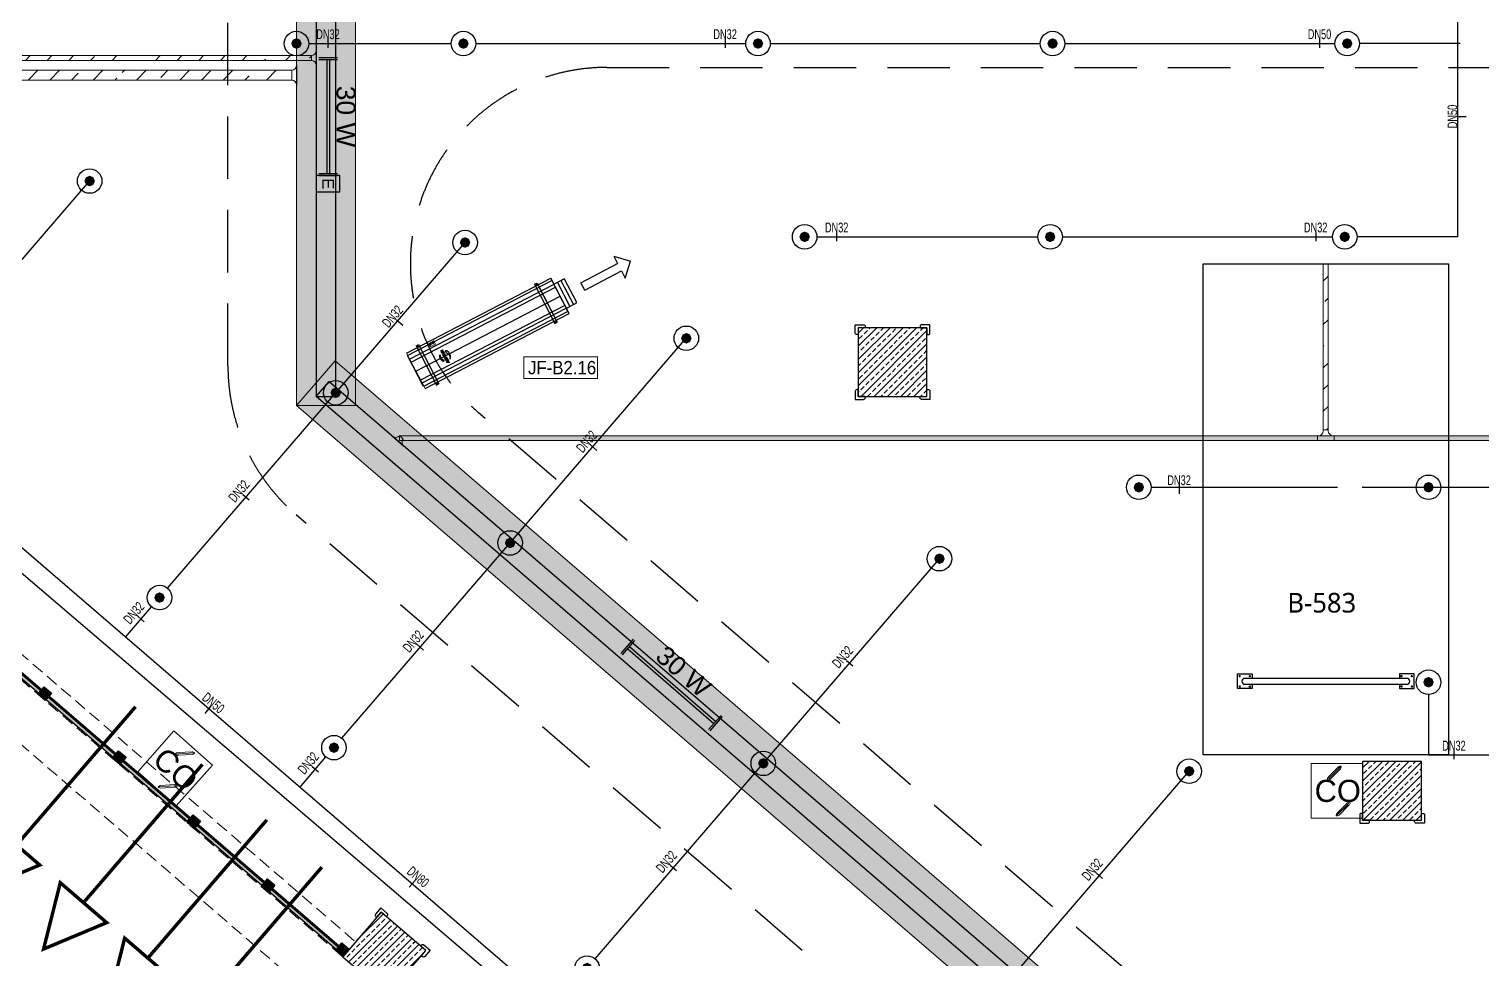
# Model space of a CAD drawing. Header units: millimetres. Extents: x -379292 to 1221486, y 92049 to 447512.
# Drawn here: x -232980 to -218185, y 146742 to 156209 of the extents above; entities that cross this region are included whole.
import ezdxf
from ezdxf.enums import TextEntityAlignment as Align
from ezdxf.lldxf.tags import DXFTag

# ---------------------------------------------------------------- set-up
doc = ezdxf.new("R2010")
doc.units = ezdxf.units.MM
doc.linetypes.add('HIDDEN', pattern=[9.525, 6.35, -3.175])
for name, color, linetype in [('-M-YNGN-BORUID', 7, 'Continuous'), ('-M-YNGN-BORUUZUN', 7, 'Continuous'), ('-M-YNGN-BORUYUK', 7, 'Continuous'), ('-M-YNGN-SPR-YUK', 7, 'Continuous'), ('-M-YNGN-ZON5-CAP-', 7, 'Continuous'), ('-M-YNGN-ZON5-SPR-', 7, 'Continuous'), ('05_HANDRAIL', 153, 'Continuous'), ('05_HATCH CONCRETE', 141, 'Continuous'), ('05_SYMBOL', 2, 'Continuous'), ('08_LAMP', 4, 'Continuous'), ('202-A-Y-MahalAd', 141, 'Continuous'), ('AIR-J-U-355', 2, 'Continuous'), ('AIRONN ZONLAMA', 4, 'Continuous'), ('E_CT_ZA', 6, 'Continuous'), ('JF355', 2, 'Continuous')]:
    doc.layers.add(name, color=color, linetype=linetype)
doc.layers.add('-M-YNGN-SPR-CAPCIZGI', color=188, linetype='Continuous', plot=False)
for name, color, linetype, lineweight in [('-M-YNGN-ZON5', 11, 'SP', 30), ('06_FORMWORK HIDDEN', 252, 'HIDDEN2', 0), ('08_200', 112, 'Continuous', 9), ('08_DEDECTOR', 3, 'Continuous', 9), ('AIRONN', 7, 'Continuous', 13), ('Aironn-Kodlama', 7, 'Continuous', 0), ('E_CT_AYDINLATMA', 3, 'Continuous', 9), ('E_CT_KA', 4, 'Continuous', 9), ('E_CT_KIRMIZI', 1, 'Continuous', 9)]:
    doc.layers.add(name, color=color, linetype=linetype, lineweight=lineweight)
doc.styles.add('CIZGI', font='tahoma.ttf', dxfattribs={"width": 0.8, "oblique": 20})
doc.styles.add('HCAD', font='HCAD.SHX', dxfattribs={"width": 0.8, "height": 0.2})
doc.styles.add('PIPESIZE', font='hcad.shx', dxfattribs={"width": 0.8})
doc.styles.add('SPR-NOT', font='romans.shx')
doc.styles.get("Standard").update_dxf_attribs({"font": 'segoeuil.ttf'})
doc.styles.add('YAZI-2', font='arial.ttf', dxfattribs={"height": 2})
doc.styles.add('YAZI-3', font='arial.ttf', dxfattribs={"height": 3})
tags = doc.linetypes.add('HIDDEN2', pattern=[0.1875, 0.125, -0.0625]).pattern_tags.tags
tags[6:7] = [DXFTag(74, 4), DXFTag(75, 0), DXFTag(340, '0'), DXFTag(46, 0.0), DXFTag(50, 0.0), DXFTag(44, 0.0), DXFTag(45, 0.0)]
tags[4:5] = [DXFTag(74, 4), DXFTag(75, 0), DXFTag(340, '0'), DXFTag(46, 0.0), DXFTag(50, 0.0), DXFTag(44, 0.0), DXFTag(45, 0.0)]
doc.linetypes.add('SP', pattern='A,2,-0.1,["SP",CIZGI,S=0.14,R=0.2,X=0,Y=-0.07],-0.255', length=2.355)
pattern_1 = [(225, (905000, -3e-07), (67.351921, -67.351921), []), (225, (904932.65, -3e-07), (67.351921, -67.351921), [47.625, -23.8125])]

# ---------------------------------------------------------------- blocks, each defined once
blk = doc.blocks.new('202_Vida')
at = {"color": 0, "linetype": 'ByBlock', "ltscale": 0.2}
for points in [[(1, 0), (-1, 0)], [(0, 1), (0, -1)]]:
    blk.add_lwpolyline(points, dxfattribs=at)
at = {"color": 0, "linetype": 'ByBlock'}
for radius in [0.42, 0.23, 0.155]:
    blk.add_circle((0, 0), radius, dxfattribs=at)
blk = doc.blocks.new('202_Stoper')
at = {"color": 0, "linetype": 'ByBlock'}
for points in [[(-750, -30), (-750, -75), (-900, -75), (-900, 75), (-750, 75), (-750, 30)], [(750, -30), (750, -75), (900, -75), (900, 75), (750, 75), (750, 30)]]:
    blk.add_lwpolyline(points, dxfattribs=at)
blk.add_lwpolyline([(825, -30, 1), (825, 30), (-825, 30, 1), (-825, -30)], format="xyb", close=True, dxfattribs=at)
at = {"color": 0, "linetype": 'ByBlock', "yscale": 10, "zscale": 10, "rotation": 180}
for p, xscale in [((-877, 53), -10), ((-772, 53), 10), ((772, 53), -10), ((877, 53), 10)]:
    blk.add_blockref('202_Vida', p, dxfattribs=dict(at, xscale=xscale))
at = {"color": 0, "linetype": 'ByBlock', "yscale": 10, "zscale": 10}
for p, xscale in [((-877, -52), 10), ((-772, -52), -10), ((772, -52), 10), ((877, -52), -10)]:
    blk.add_blockref('202_Vida', p, dxfattribs=dict(at, xscale=xscale))
blk = doc.blocks.new('202_Mahalblok')
at = {"color": 0, "linetype": 'ByBlock', "flags": 128}
blk.add_lwpolyline([(0, 0), (0, 5000), (2500, 5000), (2500, 0)], close=True, dxfattribs=at)
at = {"color": 252}
blk.add_blockref('202_Stoper', (1250, 750), dxfattribs=at)
at = {"color": 0, "linetype": 'ByBlock', "ltscale": 25}
blk.add_attdef('MAHALNO', text='', height=200, dxfattribs=at).set_placement((1209, 1390), align=Align.BOTTOM_CENTER)
blk = doc.blocks.new('202_KorkulukDikme')
at = {"ltscale": 25}
h = blk.add_hatch(color=253, dxfattribs=at)
h.dxf.hatch_style = 1
h.paths.add_polyline_path([(-50, 0), (-50, 100), (50, 100), (50, 0)])
at = {"color": 0, "linetype": 'ByBlock', "ltscale": 25}
blk.add_lwpolyline([(-50, 0), (-50, 100), (50, 100), (50, 0)], close=True, dxfattribs=at)
blk = doc.blocks.new('*U22')
at = {"ltscale": 25}
h = blk.add_hatch(color=253, dxfattribs=at)
h.dxf.hatch_style = 1
h.paths.add_polyline_path([(100, 60), (4998, 60), (4998, 10), (100, 10)])
at = {"color": 0, "linetype": 'ByBlock', "ltscale": 25}
blk.add_lwpolyline([(100, 60), (4998, 60), (4998, 10), (100, 10)], close=True, dxfattribs=at)
blk.add_lwpolyline([(100, 45), (4998, 45)], dxfattribs=at)
at = {"ltscale": 25}
for p in [(50, 0), (1049, 0), (2049, 0), (3049, 0), (4049, 0), (5048, 0)]:
    blk.add_blockref('202_KorkulukDikme', p, dxfattribs=at)
blk = doc.blocks.new('bariyer')
at = {"color": 8, "ltscale": 25}
blk.add_lwpolyline([(0, -70), (15, -70, 0.414214), (30, -55), (30, 30), (-55, 30, 0.414214), (-70, 15), (-70, 0), (0, 0)], format="xyb", close=True, dxfattribs=at)
blk = doc.blocks.new('OtoParkBodrumKatMimari')
at = {"layer": '05_HATCH CONCRETE'}
h = blk.add_hatch(dxfattribs=at)
h.set_pattern_fill('ANSI33', color=8, scale=15, angle=180, style=0)
h.set_pattern_definition(pattern_1)
h.paths.add_polyline_path([(22519, 52350), (21819, 52350), (21819, 51650), (22519, 51650)])
h = blk.add_hatch(dxfattribs=at)
h.set_pattern_fill('ANSI33', color=8, scale=15, angle=180, style=0)
h.set_pattern_definition(pattern_1)
h.paths.add_polyline_path([(27555, 47935), (26955, 47935), (26955, 47335), (27555, 47335)])
h = blk.add_hatch(dxfattribs=at)
h.set_pattern_fill('ANSI33', color=8, scale=15, angle=180, style=0)
h.set_pattern_definition(pattern_1)
h.paths.add_polyline_path([(17417, 46009), (16962, 46400), (16570, 45945), (17025, 45554)])
at = {"color": 5}
for points in [[(22519, 52350), (21819, 52350), (21819, 51650), (22519, 51650)], [(27555, 47935), (26955, 47935), (26955, 47335), (27555, 47335)], [(17417, 46009), (16962, 46400), (16570, 45945), (17025, 45554)]]:
    blk.add_lwpolyline(points, close=True, dxfattribs=at)
at = {"layer": '05_SYMBOL', "color": 252, "linetype": 'HIDDEN', "ltscale": 100}
for points in [[(15400, 51961), (15400, 166800)], [(66008, 7484), (16095, 50445)]]:
    blk.add_lwpolyline(points, dxfattribs=at)
blk.add_lwpolyline([(118969, 41000), (30876, 41000, -0.179563), (29572, 41484), (17953, 51484, -0.695543), (19258, 55000), (127791, 55000, -0.645796), (129290, 51677), (120469, 41677, -0.215217)], format="xyb", close=True, dxfattribs=at)
blk.add_lwpolyline([(15400, 51961, 0.218406), (16095, 50445)], format="xyb", dxfattribs=at)
at = {"layer": '06_FORMWORK HIDDEN', "linetype": 'HIDDEN', "ltscale": 20}
for p, q in [((70114, -800), (4200, 55933)), ((12837, 49423), (16701, 46097)), ((12707, 49271), (16570, 45945))]:
    blk.add_line(p, q, dxfattribs=at)
at = {"layer": '05_HANDRAIL', "rotation": 319.2811306099715}
blk.add_blockref('*U22', (12707, 49271), dxfattribs=at)
at = {"layer": '05_SYMBOL', "color": 8, "xscale": -1}
blk.add_blockref('bariyer', (21819, 52350), dxfattribs=at)
at = {"layer": '05_SYMBOL', "color": 8}
blk.add_blockref('bariyer', (22519, 52350), dxfattribs=at)
for p, rotation in [((21819, 51650), 180), ((26955, 47335), 180), ((16962, 46400), 49.28113061911701)]:
    blk.add_blockref('bariyer', p, dxfattribs=dict(at, rotation=rotation))
at = {"layer": '05_SYMBOL', "color": 8, "xscale": -1}
for p, rotation in [((22519, 51650), 180), ((27555, 47335), 180), ((17417, 46009), 229.2811306152887)]:
    blk.add_blockref('bariyer', p, dxfattribs=dict(at, rotation=rotation))
at = {"layer": '202-A-Y-MahalAd', "color": 8, "ltscale": 25}
blk.add_blockref('202_Mahalblok', (25330, 48000), dxfattribs=at).add_auto_attribs({'MAHALNO': 'B-583'})
blk = doc.blocks.new('SPRKL100')
at = {"layer": '-M-YNGN-SPR-CAPCIZGI'}
blk.add_line((0, 0.43), (0, -0.43), dxfattribs=at)
at = {"layer": '-M-YNGN-BORUID', "color": 0, "style": 'HCAD', "width": 0.8, "flags": 1}
blk.add_attdef('DIC', text='', height=0.4, dxfattribs=at).set_placement((0, -1.69), align=Align.CENTER)
at = {"layer": '-M-YNGN-BORUUZUN', "color": 0, "style": 'HCAD', "width": 0.7}
blk.add_attdef('BOY', text='', height=0.8, dxfattribs=at).set_placement((0, -1.08), align=Align.CENTER)
at = {"layer": '-M-YNGN-BORUYUK', "color": 6, "style": 'PIPESIZE', "width": 0.8}
blk.add_attdef('YUK', text='', height=0.5, dxfattribs=at).set_placement((0, 1.87), align=Align.CENTER)
at = {"color": 0, "style": 'PIPESIZE', "width": 0.7}
blk.add_attdef('CAP', text='', height=1, dxfattribs=at).set_placement((0, 0.45), align=Align.CENTER)
blk = doc.blocks.new('SP-C-UP-12')
at = {"ltscale": 10}
blk.add_line((0, 0), (0, 0), dxfattribs=at)
at = {"color": 1, "linetype": 'Continuous'}
blk.add_circle((0, 0), 12.5, dxfattribs=at)
at = {"ltscale": 10}
for points in [[(-5.4, 0), (-3.8, 3.8), (-3.8, -3.8), (0, 5.4)], [(-3.8, -3.8), (0, 5.4), (0, -5.4), (3.8, 3.8)], [(0, -5.4), (3.8, 3.8), (3.8, -3.8), (5.4, 0)]]:
    blk.add_solid(points, dxfattribs=at)
at = {"layer": '-M-YNGN-SPR-YUK', "style": 'SPR-NOT', "width": 0.5, "flags": 9}
for tag, p in [('YUK', (0, 17.8)), ('CAP', (0, 14.4)), ('TIP', (0.2, 10.8))]:
    blk.add_attdef(tag, text='', height=2.5, dxfattribs=at).set_placement(p, align=Align.MIDDLE_CENTER)
blk = doc.blocks.new('A$C69E8C7F8')
at = {"layer": '-M-YNGN-ZON5', "ltscale": 500}
for p, q in [((-6253.8, 5236.9), (-6253.8, 6569.4)), ((-7424, 5433.7), (-7279, 5433.7)), ((-7254, 5433.7), (-6979, 5433.7)), ((-6954, 5433.7), (-6679, 5433.7)), ((-6654, 5433.7), (-6379, 5433.7)), ((-6251.3, 5433.7), (-6354, 5433.7)), ((-2417.3, 359.4), (-8279.3, 5404.8)), ((-7818.3, 5094.8), (-7647.1, 5293.7)), ((-7396.5, 5078.1), (-7264.8, 5231.1)), ((-6906.5, 5236.9), (-6681.5, 5236.9)), ((-6656.5, 5236.9), (-6381.5, 5236.9)), ((-6253.8, 5236.9), (-6356.5, 5236.9)), ((-7218.9, 4925.2), (-7039.5, 5133.6)), ((-7567.8, 4879.1), (-7396.5, 5078.1)), ((-6566.2, 4981.9), (-6376.3, 4981.9)), ((-6351.3, 4981.9), (-6076.3, 4981.9)), ((-7390.2, 4726.3), (-7218.9, 4925.2)), ((-6961.1, 4700.8), (-6781.7, 4909.2)), ((-7610.7, 4829.3), (-7584.1, 4860.2)), ((-6283.7, 4770.9), (-6283.7, 4709.4)), ((-7433.1, 4676.4), (-7406.5, 4707.3)), ((-6283.7, 4709.4), (-6076.3, 4709.4)), ((-7132.3, 4501.8), (-6961.1, 4700.8)), ((-6706.8, 4484.4), (-6527.4, 4692.8))]:
    blk.add_line(p, q, dxfattribs=at)
at = {"layer": '-M-YNGN-ZON5-CAP-'}
ref = blk.add_blockref('SPRKL100', (-7404.4, 5433.7), dxfattribs=dict(at, xscale=10, yscale=10, zscale=10))
ref.add_attrib('CAP', 'DN32', dxfattribs={"layer": '0', "color": 0, "height": 10, "style": 'PIPESIZE', "width": 0.7}).set_placement((-7404.4, 5438.2), align=Align.CENTER)
ref = blk.add_blockref('SPRKL100', (-7000, 5433.7), dxfattribs=dict(at, xscale=10, yscale=10, zscale=10))
ref.add_attrib('CAP', 'DN32', dxfattribs={"layer": '0', "color": 0, "height": 10, "style": 'PIPESIZE', "width": 0.7}).set_placement((-7000, 5438.2), align=Align.CENTER)
ref = blk.add_blockref('SPRKL100', (-6394.7, 5433.7), dxfattribs=dict(at, xscale=10, yscale=10, zscale=10))
ref.add_attrib('CAP', 'DN50', dxfattribs={"layer": '0', "color": 0, "height": 10, "style": 'PIPESIZE', "width": 0.7}).set_placement((-6394.7, 5438.2), align=Align.CENTER)
ref = blk.add_blockref('SPRKL100', (-6249.8, 5359.4), dxfattribs=dict(at, xscale=10.00000000000001, yscale=10.00000000000001, zscale=10.00000000000001, rotation=90))
ref.add_attrib('CAP', 'DN50', dxfattribs={"layer": '0', "color": 0, "height": 10, "rotation": 90, "style": 'PIPESIZE', "width": 0.7}).set_placement((-6254.3, 5359.4), align=Align.CENTER)
ref = blk.add_blockref('SPRKL100', (-6886.4, 5236.9), dxfattribs=dict(at, xscale=10, yscale=10, zscale=10))
ref.add_attrib('CAP', 'DN32', dxfattribs={"layer": '0', "color": 0, "height": 10, "style": 'PIPESIZE', "width": 0.7}).set_placement((-6886.4, 5241.4), align=Align.CENTER)
ref = blk.add_blockref('SPRKL100', (-6398.6, 5236.9), dxfattribs=dict(at, xscale=10, yscale=10, zscale=10))
ref.add_attrib('CAP', 'DN32', dxfattribs={"layer": '0', "color": 0, "height": 10, "style": 'PIPESIZE', "width": 0.7}).set_placement((-6398.6, 5241.4), align=Align.CENTER)
ref = blk.add_blockref('SPRKL100', (-7331.4, 5149.7), dxfattribs=dict(at, xscale=10, yscale=10, zscale=10, rotation=49.28113061156347))
ref.add_attrib('CAP', 'DN32', dxfattribs={"layer": '0', "color": 0, "height": 10, "rotation": 49.2811, "style": 'PIPESIZE', "width": 0.7}).set_placement((-7334.9, 5152.6), align=Align.CENTER)
ref = blk.add_blockref('SPRKL100', (-7133.8, 5022.3), dxfattribs=dict(at, xscale=10, yscale=10, zscale=10, rotation=49.28113061156347))
ref.add_attrib('CAP', 'DN32', dxfattribs={"layer": '0', "color": 0, "height": 10, "rotation": 49.2811, "style": 'PIPESIZE', "width": 0.7}).set_placement((-7137.2, 5025.2), align=Align.CENTER)
ref = blk.add_blockref('SPRKL100', (-7488, 4971.8), dxfattribs=dict(at, xscale=10, yscale=10, zscale=10, rotation=49.28113061156347))
ref.add_attrib('CAP', 'DN32', dxfattribs={"layer": '0', "color": 0, "height": 10, "rotation": 49.2811, "style": 'PIPESIZE', "width": 0.7}).set_placement((-7491.4, 4974.7), align=Align.CENTER)
ref = blk.add_blockref('SPRKL100', (-6537.7, 4979.6), dxfattribs=dict(at, xscale=10, yscale=10, zscale=10))
ref.add_attrib('CAP', 'DN32', dxfattribs={"layer": '0', "color": 0, "height": 10, "style": 'PIPESIZE', "width": 0.7}).set_placement((-6537.7, 4984.1), align=Align.CENTER)
ref = blk.add_blockref('SPRKL100', (-7594.8, 4847.8), dxfattribs=dict(at, xscale=10, yscale=10, zscale=10, rotation=49.28113061156347))
ref.add_attrib('CAP', 'DN32', dxfattribs={"layer": '0', "color": 0, "height": 10, "rotation": 49.2811, "style": 'PIPESIZE', "width": 0.7}).set_placement((-7598.3, 4850.7), align=Align.CENTER)
ref = blk.add_blockref('SPRKL100', (-7310.4, 4818.9), dxfattribs=dict(at, xscale=10, yscale=10, zscale=10, rotation=49.28113061156347))
ref.add_attrib('CAP', 'DN32', dxfattribs={"layer": '0', "color": 0, "height": 10, "rotation": 49.2811, "style": 'PIPESIZE', "width": 0.7}).set_placement((-7313.8, 4821.8), align=Align.CENTER)
ref = blk.add_blockref('SPRKL100', (-6873.2, 4802.9), dxfattribs=dict(at, xscale=10, yscale=10, zscale=10, rotation=49.28113061156347))
ref.add_attrib('CAP', 'DN32', dxfattribs={"layer": '0', "color": 0, "height": 10, "rotation": 49.2811, "style": 'PIPESIZE', "width": 0.7}).set_placement((-6876.6, 4805.9), align=Align.CENTER)
ref = blk.add_blockref('SPRKL100', (-7527.2, 4755), dxfattribs=dict(at, xscale=9.999999999999998, yscale=9.999999999999998, zscale=9.999999999999998, rotation=320.4485342901462))
ref.add_attrib('CAP', 'DN50', dxfattribs={"layer": '0', "color": 0, "height": 10, "rotation": 320.4485, "style": 'PIPESIZE', "width": 0.7}).set_placement((-7524.3, 4758.5), align=Align.CENTER)
ref = blk.add_blockref('SPRKL100', (-6257.8, 4709.3), dxfattribs=dict(at, xscale=10, yscale=10, zscale=10))
ref.add_attrib('CAP', 'DN32', dxfattribs={"layer": '0', "color": 0, "height": 10, "style": 'PIPESIZE', "width": 0.7}).set_placement((-6257.8, 4713.8), align=Align.CENTER)
ref = blk.add_blockref('SPRKL100', (-7417.3, 4694.9), dxfattribs=dict(at, xscale=10, yscale=10, zscale=10, rotation=49.28113061156347))
ref.add_attrib('CAP', 'DN32', dxfattribs={"layer": '0', "color": 0, "height": 10, "rotation": 49.2811, "style": 'PIPESIZE', "width": 0.7}).set_placement((-7420.7, 4697.8), align=Align.CENTER)
ref = blk.add_blockref('SPRKL100', (-7052.6, 4594.5), dxfattribs=dict(at, xscale=10, yscale=10, zscale=10, rotation=49.28113061156347))
ref.add_attrib('CAP', 'DN32', dxfattribs={"layer": '0', "color": 0, "height": 10, "rotation": 49.2811, "style": 'PIPESIZE', "width": 0.7}).set_placement((-7056, 4597.4), align=Align.CENTER)
ref = blk.add_blockref('SPRKL100', (-6618.9, 4586.5), dxfattribs=dict(at, xscale=10, yscale=10, zscale=10, rotation=49.28113061156347))
ref.add_attrib('CAP', 'DN32', dxfattribs={"layer": '0', "color": 0, "height": 10, "rotation": 49.2811, "style": 'PIPESIZE', "width": 0.7}).set_placement((-6622.3, 4589.5), align=Align.CENTER)
ref = blk.add_blockref('SPRKL100', (-7318.8, 4578.1), dxfattribs=dict(at, xscale=10, yscale=10, zscale=10, rotation=319.2811306058457))
ref.add_attrib('CAP', 'DN80', dxfattribs={"layer": '0', "color": 0, "height": 10, "rotation": 319.2811, "style": 'PIPESIZE', "width": 0.7}).set_placement((-7315.9, 4581.5), align=Align.CENTER)
at = {"layer": '-M-YNGN-ZON5-SPR-', "ltscale": 25}
for p in [(-7436.5, 5433.7), (-7266.5, 5433.7), (-6966.5, 5433.7), (-6666.5, 5433.7), (-6366.5, 5433.7), (-7647.1, 5293.7), (-7264.8, 5231.1), (-6919, 5236.9), (-6669, 5236.9), (-6369, 5236.9), (-7039.5, 5133.6), (-7396.5, 5078.1), (-6578.7, 4981.9), (-6283.7, 4981.9), (-7218.9, 4925.2), (-6781.7, 4909.2), (-7575.9, 4869.6), (-6283.7, 4783.4), (-7398.3, 4716.8), (-6961.1, 4700.8), (-6527.4, 4692.8), (-7140.5, 4492.4)]:
    blk.add_blockref('SP-C-UP-12', p, dxfattribs=at)
blk = doc.blocks.new('*U674')
h = blk.add_hatch()
h.set_pattern_fill('ANSI33', color=0, scale=50, angle=1, style=0)
h.paths.add_polyline_path([(-115637, 200), (9483, 200), (9483, 0), (-115637, 0)])
at = {"color": 0}
blk.add_lwpolyline([(-115637, 200), (9483, 200), (9483, 0), (-115637, 0)], close=True, dxfattribs=at)
at = {"ltscale": 25, "flags": 1}
for tag, p in [('YUKSEKLIK', (-229, -149)), ('KALINLIK', (-229, -213))]:
    blk.add_attdef(tag, p, '', height=50, dxfattribs=at)
blk = doc.blocks.new('*U681')
h = blk.add_hatch()
h.set_pattern_fill('ANSI33', color=0, scale=50, angle=1, style=0)
h.paths.add_polyline_path([(6913, 200), (73975, 200), (73975, 0), (6913, 0)])
at = {"color": 0}
blk.add_lwpolyline([(6913, 200), (73975, 200), (73975, 0), (6913, 0)], close=True, dxfattribs=at)
at = {"ltscale": 25, "flags": 1}
for tag, p in [('YUKSEKLIK', (-229, -149)), ('KALINLIK', (-229, -213))]:
    blk.add_attdef(tag, p, '', height=50, dxfattribs=at)
blk = doc.blocks.new('*U684')
h = blk.add_hatch()
h.set_pattern_fill('ANSI33', color=0, scale=50, angle=1, style=0)
h.paths.add_polyline_path([(-1701, 100), (4635, 100), (4635, 0), (-1701, 0)])
at = {"color": 0}
blk.add_lwpolyline([(-1701, 100), (4635, 100), (4635, 0), (-1701, 0)], close=True, dxfattribs=at)
at = {"ltscale": 25, "flags": 1}
for tag, p in [('YUKSEKLIK', (-229, -149)), ('KALINLIK', (-229, -213))]:
    blk.add_attdef(tag, p, '', height=50, dxfattribs=at)
blk = doc.blocks.new('*U719')
h = blk.add_hatch()
h.set_pattern_fill('ANSI33', color=0, scale=50, angle=1, style=0)
h.paths.add_polyline_path([(6649, 600), (73877, 600), (73877, 0), (6649, 0)])
at = {"color": 0}
blk.add_lwpolyline([(6649, 600), (73877, 600), (73877, 0), (6649, 0)], close=True, dxfattribs=at)
at = {"ltscale": 25, "flags": 1}
for tag, p in [('YUKSEKLIK', (-229, -149)), ('KALINLIK', (-229, -213))]:
    blk.add_attdef(tag, p, '', height=50, dxfattribs=at)
blk = doc.blocks.new('*U721')
h = blk.add_hatch()
h.set_pattern_fill('ANSI33', color=0, scale=50, angle=1, style=0)
h.paths.add_polyline_path([(-122433, 600), (2779, 600), (2779, 0), (-122433, 0)])
at = {"color": 0}
blk.add_lwpolyline([(-122433, 600), (2779, 600), (2779, 0), (-122433, 0)], close=True, dxfattribs=at)
at = {"ltscale": 25, "flags": 1}
for tag, p in [('YUKSEKLIK', (-229, -149)), ('KALINLIK', (-229, -213))]:
    blk.add_attdef(tag, p, '', height=50, dxfattribs=at)
blk = doc.blocks.new('*U246')
at = {"color": 0}
for p, q in [((-164, 164), (-50, 164)), ((-50, 164), (-50, 167)), ((-50, 167), (150, 167)), ((150, 167), (150, 164)), ((264, 164), (150, 164)), ((0, 0), (0, 114)), ((100, 114), (0, 114)), ((100, 0), (100, 114))]:
    blk.add_line(p, q, dxfattribs=at)
for centre, start, end in [((-50, 114), 0, 90), ((150, 114), 90, 180)]:
    blk.add_arc(centre, 50, start, end, dxfattribs=at)
blk = doc.blocks.new('*U728')
h = blk.add_hatch()
h.set_pattern_fill('ANSI33', color=0, scale=50, angle=1, style=0)
h.paths.add_polyline_path([(-52269, 50), (403, 50), (403, 0), (-52269, 0)])
at = {"color": 0}
blk.add_lwpolyline([(-52269, 50), (403, 50), (403, 0), (-52269, 0)], close=True, dxfattribs=at)
at = {"ltscale": 25, "flags": 1}
for tag, p in [('YUKSEKLIK', (-229, -149)), ('KALINLIK', (-229, -213))]:
    blk.add_attdef(tag, p, '', height=50, dxfattribs=at)
blk = doc.blocks.new('*U729')
h = blk.add_hatch()
h.set_pattern_fill('ANSI33', color=0, scale=50, angle=1, style=0)
h.paths.add_polyline_path([(-1501, 50), (5035, 50), (5035, 0), (-1501, 0)])
at = {"color": 0}
blk.add_lwpolyline([(-1501, 50), (5035, 50), (5035, 0), (-1501, 0)], close=True, dxfattribs=at)
at = {"ltscale": 25, "flags": 1}
for tag, p in [('YUKSEKLIK', (-229, -149)), ('KALINLIK', (-229, -213))]:
    blk.add_attdef(tag, p, '', height=50, dxfattribs=at)
blk = doc.blocks.new('*U306')
at = {"color": 0}
for p, q in [((-164, 164), (-50, 164)), ((-50, 164), (-50, 167)), ((-50, 167), (100, 167)), ((100, 167), (100, 164)), ((214, 164), (100, 164)), ((0, 0), (0, 114)), ((50, 114), (0, 114)), ((50, 0), (50, 114))]:
    blk.add_line(p, q, dxfattribs=at)
for centre, start, end in [((-50, 114), 0, 90), ((100, 114), 90, 180)]:
    blk.add_arc(centre, 50, start, end, dxfattribs=at)
blk = doc.blocks.new('*U508')
at = {"color": 0}
for p, q in [((0, 37.8), (0, 26.4)), ((-0.3, 11.4), (-0.3, 26.4)), ((-0.3, 26.4), (0, 26.4)), ((12.4, 12.8), (5, 21.4)), ((5, 21.4), (5, 16.4)), ((0, 11.4), (-0.3, 11.4)), ((0, 0), (0, 11.4))]:
    blk.add_line(p, q, dxfattribs=at)
for centre, start, end in [((5, 26.4), 180, 270), ((5, 11.4), 90, 180)]:
    blk.add_arc(centre, 5, start, end, dxfattribs=at)
blk = doc.blocks.new('40 W SIVA ÜSTÜ ETANJ LED 50--')
at = {"layer": '08_LAMP'}
for p, q in [((-625, -100), (-625, 100)), ((-605, -100), (-605, 100)), ((-605, 15), (605, 15)), ((605, -100), (605, 100)), ((625, -100), (625, 100)), ((-605, -15), (605, -15))]:
    blk.add_line(p, q, dxfattribs=at)
at = {"layer": '08_LAMP', "color": 2, "style": 'YAZI-2'}
blk.add_text('30 W', height=200, dxfattribs=at).set_placement((0, 90), align=Align.CENTER)
blk = doc.blocks.new('40 W SIVA ÜSTÜ ETANJ LED E 50')
at = {"layer": '08_LAMP'}
for p, q in [((-625, -100), (-625, 100)), ((-605, -100), (-605, 100)), ((-605, 15), (605, 15)), ((605, -100), (605, 100)), ((625, -100), (625, 100)), ((-605, -15), (605, -15))]:
    blk.add_line(p, q, dxfattribs=at)
blk.add_lwpolyline([(625, -125), (800, -125), (800, 125), (625, 125)], close=True, dxfattribs=at)
at = {"layer": '08_LAMP', "color": 2, "style": 'YAZI-2'}
blk.add_text('30 W', height=200, dxfattribs=at).set_placement((0, 90), align=Align.CENTER)
blk.add_text('E', height=125, dxfattribs=at).set_placement((713, 0), align=Align.MIDDLE)
blk = doc.blocks.new('CO 250')
at = {"layer": '08_DEDECTOR'}
for p, q in [((17, 243), (-84, 142)), ((45, 251), (-74, 132)), ((37, 223), (-64, 122)), ((45, 250), (45, 243)), ((114, -136), (-5, -255)), ((104, -126), (3, -227)), ((124, -146), (23, -247)), ((-5, -247), (-5, -255)), ((-5, -255), (3, -255))]:
    blk.add_line(p, q, dxfattribs=at)
at = {"layer": '08_DEDECTOR', "ltscale": 25}
blk.add_lwpolyline([(-262, 278), (-262, -278), (262, -278), (262, 278)], close=True, dxfattribs=at)
at = {"layer": '08_DEDECTOR'}
for centre, radius, start, end in [((37, 223), 27.7, 72.9688, 135), ((17, 243), 27.7, 315, 0), ((-55, 112), 41.6, 135, 180), ((-55, 112), 27.7, 135, 180), ((-55, 112), 13.9, 135, 180), ((95, -116), 13.9, 315, 350.4112), ((95, -116), 27.7, 315, 355.2224), ((95, -116), 41.6, 315, 356.817), ((23, -247), 27.7, 135, 180), ((3, -227), 27.7, 270, 315)]:
    blk.add_arc(centre, radius, start, end, dxfattribs=at)
at = {"layer": '08_DEDECTOR', "color": 3, "style": 'YAZI-3'}
blk.add_text('CO', height=225, dxfattribs=at).set_placement((-226, -113))
blk = doc.blocks.new('ju355')
at = {"layer": 'AIR-J-U-355', "color": 2, "linetype": 'Continuous'}
for p, q in [((82.7, 20.1), (-82.9, 20.1)), ((-82.9, 20.1), (-82.9, -20.5)), ((-68.1, -18.3), (-68, 22.3)), ((-68.1, -22.7), (-68, 22.3)), ((-65.3, 22.3), (-68, 22.3)), ((-65.3, 22.3), (-68, 22.3)), ((-65.3, -22.7), (-65.3, 22.3)), ((70.7, 22.2), (68, 22.3)), ((68, -22.8), (68, 22.3)), ((70.7, -22.8), (70.7, 22.2)), ((-94.8, 12.9), (-94.9, 12.8)), ((-94.9, 12.8), (-94.9, 12.7)), ((-94.9, 12.7), (-94.9, -12.5)), ((-94.7, 13.3), (-94.8, 13.2)), ((-94.8, 13.2), (-94.8, 13.1)), ((-94.8, 13.1), (-94.8, 13)), ((-94.8, 13), (-94.8, 12.9)), ((-94.6, 13.5), (-94.7, 13.4)), ((-94.7, 13.4), (-94.7, 13.3)), ((-94.5, 13.6), (-94.6, 13.5)), ((-94.4, 13.7), (-94.5, 13.6)), ((-94.5, 13.6), (-94.5, 13.6)), ((-94.3, 13.7), (-94.4, 13.7)), ((-94.2, 13.8), (-94.3, 13.7)), ((-94.1, 13.8), (-94.2, 13.8)), ((-94, 13.8), (-94.1, 13.8)), ((-94.1, 13.8), (-94.1, 13.8)), ((-92.6, 13.8), (-94, 13.8)), ((-92.6, 13.8), (-94, 13.8)), ((-92.6, 13.8), (-94, 13.8)), ((-92.6, 13.8), (-93.9, 13.8)), ((-92.6, 13.8), (-93.9, 13.8)), ((-92.6, 13.8), (-93.9, 13.8)), ((-82.9, 13.8), (-92.6, 13.8)), ((-90.9, -13.6), (-90.9, 13.8)), ((-90.9, -13.6), (-90.9, 13.8)), ((-90.9, -13.6), (-90.9, 13.8)), ((-86.8, -13.6), (-86.8, 13.9)), ((82.7, 13.6), (-82.7, 13.8)), ((-82.7, 10.5), (82.9, 10.3)), ((82.7, 0), (-82.7, 0)), ((48.3, 3.6), (50.7, 3.6)), ((48.4, 2.9), (48.3, 3.6)), ((48.4, 7.2), (48.4, 7.9)), ((48.4, 7.9), (50.7, 6.9)), ((48.8, 7), (48.4, 7.2)), ((50.7, 6.2), (48.4, 5.2)), ((48.4, 5.9), (48.8, 6.1)), ((48.4, 5.2), (48.4, 5.9)), ((48.4, 4.9), (50.7, 4.9)), ((48.4, 4.2), (48.4, 4.9)), ((50.7, 4.2), (48.4, 4.2)), ((48.4, 2.2), (49.3, 2.9)), ((49.3, 2.9), (48.4, 2.9)), ((49.3, 2.2), (48.4, 1.4)), ((48.4, 1.4), (48.4, 2.2)), ((48.8, 6.1), (48.8, 7)), ((49.2, 6.8), (49.9, 6.6)), ((49.2, 6.3), (49.2, 6.8)), ((49.9, 6.6), (49.2, 6.3)), ((49.7, 2.6), (49.7, 2.9)), ((49.7, 2.9), (50.2, 2.9)), ((49.9, 1.6), (49.9, 1.6)), ((50.2, 2.9), (50.2, 2.6)), ((50.7, 6.9), (50.7, 6.2)), ((50.7, 4.9), (50.7, 4.2)), ((50.7, 3.6), (50.7, 2.3)), ((-94.9, -12.5), (-94.9, -12.6)), ((-94.9, -12.6), (-94.9, -12.7)), ((-94.9, -12.7), (-94.8, -12.8)), ((-94.8, -12.8), (-94.8, -12.9)), ((-94.8, -12.9), (-94.8, -13)), ((-94.8, -13), (-94.7, -13.1)), ((-94.7, -13.1), (-94.7, -13.2)), ((-94.7, -13.2), (-94.6, -13.3)), ((-94.6, -13.3), (-94.5, -13.4)), ((-94.5, -13.4), (-94.5, -13.4)), ((-94.5, -13.4), (-94.4, -13.5)), ((-94.4, -13.5), (-94.3, -13.5)), ((-94.3, -13.5), (-94.2, -13.6)), ((-94.2, -13.6), (-94.2, -13.6)), ((-94.2, -13.6), (-94.1, -13.6)), ((-94.1, -13.6), (-94, -13.6)), ((-94, -13.6), (-92.6, -13.6)), ((-94, -13.6), (-92.6, -13.6)), ((-94, -13.6), (-92.6, -13.6)), ((-93.9, -13.6), (-92.6, -13.6)), ((-93.9, -13.6), (-92.6, -13.6)), ((-93.9, -13.6), (-92.6, -13.6)), ((-92.6, -13.6), (-82.9, -13.6)), ((82.9, -10.4), (-82.7, -10.3)), ((-82.6, -13.6), (82.7, -13.7)), ((48.3, -1.7), (50.7, -1.7)), ((48.3, -2.1), (48.3, -1.7)), ((50, -2.1), (48.3, -2.1)), ((48.3, -4.4), (50.7, -4.4)), ((48.3, -4.8), (48.3, -4.4)), ((50, -4.8), (48.3, -4.8)), ((48.4, -3.8), (50, -2.1)), ((48.4, -4), (48.4, -3.8)), ((50.7, -4), (48.4, -4)), ((48.4, -6.5), (50, -4.8)), ((48.4, -6.7), (48.4, -6.5)), ((50.7, -6.8), (48.4, -6.7)), ((50.7, -1.9), (49, -3.6)), ((49, -3.6), (50.7, -3.7)), ((50.7, -4.7), (49, -6.4)), ((49, -6.4), (50.7, -6.4)), ((50.7, -1.7), (50.7, -1.9)), ((50.7, -4.4), (50.7, -4.7)), ((50.7, -6.4), (50.7, -6.8)), ((50.8, -1.4), (50.8, -1.8)), ((82.7, -20.6), (-82.9, -20.5)), ((-65.3, -22.7), (-68.1, -22.7)), ((70.7, -22.8), (68, -22.8))]:
    blk.add_line(p, q, dxfattribs=at)
at = {"layer": 'AIR-J-U-355', "color": 2, "lineweight": 13, "ltscale": 0.005}
for p, q in [((82.7, -20.6), (82.7, 20.1)), ((58.5, -15.3), (52.4, -15.3)), ((52.4, -15.3), (52.4, -18.9)), ((52.4, -18.9), (58.5, -18.9)), ((58.5, -18.9), (58.5, -15.3))]:
    blk.add_line(p, q, dxfattribs=at)
at = {"layer": 'AIR-J-U-355', "color": 2}
for p, q in [((-150.2, 14.3), (-162.9, 1.6)), ((-150.1, -11), (-162.9, 1.6)), ((-150.2, 5.9), (-150.2, 14.3)), ((-108, 6.1), (-150.2, 5.9)), ((-108, 6.1), (-107.9, -2.4)), ((-107.9, -2.4), (-150.2, -2.6)), ((-150.1, -11), (-150.2, -2.6))]:
    blk.add_line(p, q, dxfattribs=at)
at = {"layer": 'AIR-J-U-355', "color": 2, "linetype": 'Continuous'}
for centre, radius in [((-66.7, 21.3), 0.354), ((-66.7, 21.3), 0.354), ((69.3, 21.2), 0.354), ((-66.7, -21.6), 0.354), ((-66.7, -21.6), 0.354), ((54, -17.1), 0.599), ((54, -17.1), 0.599), ((57, -17.1), 0.599), ((57, -17.1), 0.599), ((69.3, -21.7), 0.354), ((69.3, -21.7), 0.354)]:
    blk.add_circle(centre, radius, dxfattribs=at)
for centre, radius, start, end in [((50, 2.3), 0.645, 184.0636, 262.3259), ((49.9, 2.6), 0.274, 177.3972, 357.3972), ((50, 2.3), 0.72, 262.3259, 356.7067)]:
    blk.add_arc(centre, radius, start, end, dxfattribs=at)
at = {"layer": 'AIR-J-U-355', "color": 2, "linetype": 'Continuous', "extrusion": (0, 0, -1)}
for major_axis, ratio in [((-0.01, -1.36), 0.908445), ((0.006, 0.985), 0.934933)]:
    blk.add_ellipse((49.5, -0.1), major_axis=major_axis, ratio=ratio, dxfattribs=at)
at = {"layer": 'AIR-J-U-355', "color": 2, "linetype": 'Continuous'}
for points, knots in [([(46.1, 5), (46.1, 5), (46.1, 5), (46.1, 5), (46.2, 5), (46.2, 5), (46.2, 5), (46.2, 5), (46.2, 5), (46.2, 5), (46.2, 5), (46.1, 4.9), (46.1, 4.8), (45.9, 4.6), (45.7, 4.3), (45.6, 4), (45.4, 3.7), (45.3, 3.1), (45.1, 2.4), (45, 1.7), (45.1, 0.8), (45.4, -0.1), (45.8, -1), (46.2, -1.8), (46.5, -2.4), (46.6, -2.8), (46.7, -3.2), (46.8, -3.6), (46.7, -4), (46.5, -4.3), (46.2, -4.3), (45.8, -4.3), (45.4, -4), (45.1, -3.6), (44.7, -3), (44.3, -2.1), (44, -0.9), (44, 0.2), (44, 1.3), (44.2, 2.1), (44.5, 2.9), (44.9, 3.6), (45.3, 4.2), (45.6, 4.6), (45.9, 4.8), (46, 4.9), (46.1, 5), (46.1, 5)], [0, 0, 0, 0, 0.001347, 0.00172, 0.002023, 0.002244, 0.002452, 0.002667, 0.002909, 0.00347, 0.004196, 0.005682, 0.009311, 0.025522, 0.043378, 0.057014, 0.067583, 0.10026, 0.136315, 0.170769, 0.211631, 0.252886, 0.304984, 0.357144, 0.377587, 0.398124, 0.41882, 0.439365, 0.455344, 0.470785, 0.486346, 0.502438, 0.525763, 0.549141, 0.572313, 0.626971, 0.689072, 0.751245, 0.792637, 0.834146, 0.875615, 0.910287, 0.945553, 0.97619, 0.989254, 0.994701, 1, 1, 1, 1]), ([(52.5, 3.6), (52.6, 3.7), (52.6, 3.8), (52.7, 3.9), (52.9, 4), (53.2, 4.1), (53.5, 4), (53.7, 3.7), (54, 3.4), (54.3, 2.9), (54.6, 2.2), (54.8, 1.3), (54.8, 0.4), (54.8, -0.5), (54.6, -1.4), (54.2, -2.2), (53.9, -2.8), (53.5, -3.2), (53.2, -3.4), (53.1, -3.5)], [0, 0, 0, 0, 0.0168256, 0.0323617, 0.0637267, 0.0873303, 0.1103993, 0.1581358, 0.2050378, 0.2514942, 0.3451779, 0.4385235, 0.532065, 0.625912, 0.7301372, 0.8352318, 0.8905608, 0.9450754, 1, 1, 1, 1]), ([(53.1, -3.5), (53.2, -3.3), (53.5, -2.8), (53.8, -2), (53.9, -1.1), (53.9, -0.3), (53.7, 0.6), (53.3, 1.4), (53, 2.1), (52.7, 2.6), (52.6, 3), (52.5, 3.3), (52.5, 3.5), (52.5, 3.6)], [0, 0, 0, 0, 0.112581, 0.224936, 0.337491, 0.449603, 0.562299, 0.686336, 0.807829, 0.865935, 0.925918, 0.967783, 1, 1, 1, 1])]:
    blk.add_open_spline(points, degree=3, knots=knots, dxfattribs=at)
blk = doc.blocks.new('DZFDGHFÜ')
at = {"layer": 'JF355'}
blk.add_lwpolyline([(24084.4, 6568.3), (24119.9, 6568.3), (24119.9, 6402.7), (24084.4, 6402.7), (24084.4, 6568.3)], dxfattribs=at)
at = {"layer": 'AIR-J-U-355', "rotation": 270}
blk.add_blockref('ju355', (24102.4, 6485.6), dxfattribs=at)
blk = doc.blocks.new('YÖN')
at = {"layer": 'AIRONN', "color": 3, "const_width": 5}
for points in [[(11124.9, 6973.4), (10859.6, 6973.4), (10859.6, 6928.9), (10770.6, 6973.4), (10859.6, 7017.9), (10859.6, 6973.4)], [(11124.9, 6844.9), (10859.6, 6844.9), (10859.6, 6800.4), (10770.6, 6844.9), (10859.6, 6889.4), (10859.6, 6844.9)], [(11124.9, 6721.3), (10859.6, 6721.3), (10859.6, 6676.8), (10770.6, 6721.3), (10859.6, 6765.8), (10859.6, 6721.3)], [(11124.9, 6615.8), (10859.6, 6615.8), (10859.6, 6571.3), (10770.6, 6615.8), (10859.6, 6660.3), (10859.6, 6615.8)]]:
    blk.add_lwpolyline(points, dxfattribs=at)
blk = doc.blocks.new('*U1030')
h = blk.add_hatch()
h.set_pattern_fill('ANSI33', color=0, scale=50, angle=1, style=0)
h.paths.add_polyline_path([(-2093, 50), (-403, 50), (-403, 0), (-2093, 0)])
at = {"color": 0}
blk.add_lwpolyline([(-2093, 50), (-403, 50), (-403, 0), (-2093, 0)], close=True, dxfattribs=at)
at = {"ltscale": 25, "flags": 1}
for tag, p in [('YUKSEKLIK', (-229, -149)), ('KALINLIK', (-229, -213))]:
    blk.add_attdef(tag, p, '', height=50, dxfattribs=at)
blk = doc.blocks.new('*U1012')
at = {"color": 0}
for p, q in [((214, 214), (-164, 214)), ((-164, 164), (-50, 164)), ((-60, 214), (-60, 164)), ((0, 214), (214, 214)), ((214, 164), (100, 164)), ((110, 214), (110, 164)), ((0, 0), (0, 114)), ((0, 104), (50, 104)), ((50, 0), (50, 114))]:
    blk.add_line(p, q, dxfattribs=at)
for centre, start, end in [((-50, 114), 0, 90), ((100, 114), 90, 180)]:
    blk.add_arc(centre, 50, start, end, dxfattribs=at)

msp = doc.modelspace()

# ---------------------------------------------------------------- block references
at = {"color": 8}
msp.add_blockref('OtoParkBodrumKatMimari', (-246354.8, 100818.8), dxfattribs=at)

# ---------------------------------------------------------------- next in the draw order: linework, layer by layer
at = {"layer": 'AIRONN ZONLAMA', "color": 3, "ltscale": 25}
msp.add_lwpolyline([(-233504.6, 201649.1), (-233454.6, 179399.1), (-241154.6, 179399.1), (-241154.6, 161849.1), (-233504.6, 161849.1), (-233504.6, 157649.1), (-241354.6, 157761.1), (-180574.5, 105849.1), (-166904.6, 105899.1), (-166954.6, 208399.1), (-175954.6, 208399.1), (-175948.2, 201699.1), (-233504.6, 201699.1)], dxfattribs=at)
at = {"layer": 'Aironn-Kodlama', "color": 7, "const_width": 10}
msp.add_lwpolyline([(-227940.4, 152871.8), (-227940.4, 152651.8), (-227190.4, 152651.8), (-227190.4, 152871.8)], close=True, dxfattribs=at)

# ---------------------------------------------------------------- next in the draw order: block references
at = {"layer": '-M-YNGN-ZON5', "ltscale": 25, "xscale": 10, "yscale": 10, "zscale": 10}
msp.add_blockref('A$C69E8C7F8', (-155891.8, 101725.1), dxfattribs=at)
at = {"layer": '08_200', "color": 2, "xscale": 10, "yscale": 10, "zscale": 10, "rotation": 49.28113060899963}
msp.add_blockref('*U508', (-229077.4, 151891.3), dxfattribs=at)
at = {"layer": '08_DEDECTOR', "ltscale": 25, "rotation": 318.56632614762}
msp.add_blockref('CO 250', (-231492.8, 148681.2), dxfattribs=at)
at = {"layer": '08_DEDECTOR'}
msp.add_blockref('CO 250', (-219662.6, 148453.6), dxfattribs=at)
at = {"layer": '08_LAMP'}
for name, p, xscale, yscale, zscale, rotation in [('40 W SIVA ÜSTÜ ETANJ LED E 50', (-229934.4, 155318.8), 0.96, 0.96, 0.96, 270), ('40 W SIVA ÜSTÜ ETANJ LED 50--', (-226434.8, 149530.8), 0.9599999999999997, 0.9599999999999997, 0.9599999999999997, 319)]:
    msp.add_blockref(name, p, dxfattribs=dict(at, xscale=xscale, yscale=yscale, zscale=zscale, rotation=rotation))
at = {"layer": 'AIR-J-U-355', "xscale": 10, "yscale": 10, "zscale": 10, "rotation": 297.4718388390086}
msp.add_blockref('DZFDGHFÜ', (-397036.8, 337034.9), dxfattribs=at)
at = {"layer": 'AIRONN', "color": 5, "xscale": 6.999999999999999, "yscale": 6.999999999999999, "zscale": 6.999999999999999, "rotation": 49.28113060544018}
msp.add_blockref('YÖN', (-245700.1, 58443.1), dxfattribs=at)
at = {"layer": 'E_CT_AYDINLATMA', "color": 2, "rotation": 270}
msp.add_blockref('*U246', (-230418.8, 155789.7), dxfattribs=at)
at = {"layer": 'E_CT_AYDINLATMA', "rotation": 180}
msp.add_blockref('*U684', (-232005.6, 155789.7), dxfattribs=at)
at = {"layer": 'E_CT_KA', "color": 6}
for name, p, rotation in [('*U721', (-230254.8, 155155.9), 270), ('*U719', (-173870.7, 104638.3), 139.2811306090451)]:
    msp.add_blockref(name, p, dxfattribs=dict(at, rotation=rotation))
at = {"layer": 'E_CT_KIRMIZI', "color": 2, "rotation": 270}
msp.add_blockref('*U306', (-230218.8, 155939.7), dxfattribs=at)
at = {"layer": 'E_CT_KIRMIZI', "color": 1, "rotation": 180}
for name, p in [('*U729', (-231605.6, 155939.7)), ('*U728', (-228803.7, 152068.8))]:
    msp.add_blockref(name, p, dxfattribs=at)
at = {"layer": 'E_CT_KIRMIZI', "color": 1, "xscale": -1, "rotation": 89.99999999999991}
msp.add_blockref('*U1030', (-219749.8, 151725.8), dxfattribs=at)
at = {"layer": 'E_CT_KIRMIZI', "color": 2, "xscale": -1, "rotation": 180}
msp.add_blockref('*U1012', (-219799.8, 152232.8), dxfattribs=at)
at = {"layer": 'E_CT_ZA', "color": 30, "xscale": -1, "rotation": 270}
msp.add_blockref('*U674', (-230054.8, 268106.2), dxfattribs=at)
at = {"layer": 'E_CT_ZA', "color": 30, "rotation": 139.2811306090451}
msp.add_blockref('*U681', (-173857.3, 104362.9), dxfattribs=at)

# ---------------------------------------------------------------- next in the draw order: texts
at = {"layer": 'Aironn-Kodlama', "color": 3, "insert": (-227898.3, 152830.6), "char_height": 136, "width": 710.456, "attachment_point": 1, "rotation": 359.96186}
msp.add_mtext('{\\fArial|b0|i0|c0|p18;\\W0.9;\\C7;JF-B\\fArial|b0|i0|c162|p18;2\\fArial|b0|i0|c0|p18;.\\fArial|b0|i0|c162|p18;16}', dxfattribs=at)

doc.saveas('drawing.dxf')
